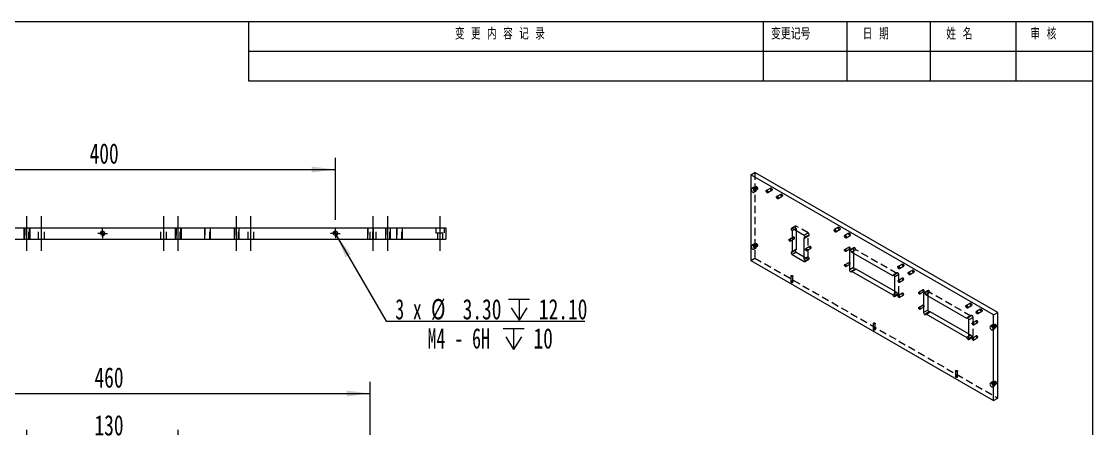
# Model space of a CAD drawing. Extents: x 2 to 292, y 3 to 207.
# Drawn here: x 108.2 to 292.2, y 136.5 to 206.6 of the extents above; entities that cross this region are included whole.
import ezdxf

# ---------------------------------------------------------------- set-up
doc = ezdxf.new("R2010")
doc.units = 0
for name, pattern in [('SLD-中心线', [34.29, 30.48, -1.27, 1.27, -1.27]), ('SLD-实线', [0]), ('SLD-虚线', [1.905, 1.27, -0.635])]:
    doc.linetypes.add(name, pattern=pattern)
doc.layers.get('0').update_dxf_attribs({"linetype": 'CONTINUOUS'})
for name, color, linetype in [('图层7', 7, 'SLD-实线'), ('图框', 7, 'SLD-实线'), ('粗实线', 7, 'SLD-实线')]:
    doc.layers.add(name, color=color, linetype=linetype)
doc.styles.add('SLDTEXTSTYLE1', font='TXT', dxfattribs={"width": 0.736842, "bigfont": 'bigfont'})
doc.styles.add('SLDTEXTSTYLE10', font='TXT', dxfattribs={"width": 0.633333})
doc.styles.add('SLDTEXTSTYLE11', font='TXT', dxfattribs={"width": 0.642857})
doc.styles.add('SLDTEXTSTYLE2', font='TXT', dxfattribs={"width": 0.7})
doc.styles.add('SLDTEXTSTYLE6', font='TXT', dxfattribs={"width": 0.629187, "bigfont": 'bigfont'})
doc.styles.add('SLDTEXTSTYLE7', font='TXT', dxfattribs={"width": 0.657895, "bigfont": 'bigfont'})
doc.dimstyles.new('SLDDIMSTYLE0', dxfattribs={"dimtxt": 3.5, "dimasz": 4.08, "dimexe": 0, "dimexo": 0.0625, "dimgap": 0.875, "dimtad": 2, "dimlfac": 5, "dimrnd": 1e-09, "dimzin": 12, "dimtxsty": 'SLDTEXTSTYLE2', "dimsah": 1, "dimcen": 0.09, "dimazin": 3, "dimtfac": 1, "dimtofl": 0, "dimtmove": 0, "dimatfit": 3, "dimtolj": 1, "dimtzin": 12})
doc.dimstyles.new('SLDDIMSTYLE4', dxfattribs={"dimtxt": 3.5, "dimasz": 4.08, "dimexe": 0, "dimexo": 0.0625, "dimgap": 0.875, "dimtad": 0, "dimtih": 1, "dimtoh": 1, "dimlfac": 5, "dimrnd": 1e-09, "dimzin": 4, "dimtxsty": 'SLDTEXTSTYLE2', "dimblk1": 'NONE', "dimsah": 1, "dimcen": 0, "dimazin": 3, "dimtfac": 1, "dimtmove": 0, "dimatfit": 3, "dimtolj": 1, "dimtzin": 12})

# ---------------------------------------------------------------- blocks, each defined once
blk = doc.blocks.new('_D_16')
at = {"layer": '图框', "color": 5}
for p, q in [((109.12, 122.29), (109.12, 136.34)), ((135.12, 122.29), (135.12, 136.34)), ((109.12, 134.34), (135.12, 134.34))]:
    blk.add_line(p, q, dxfattribs=at)
for points in [[(109.12, 134.34), (113.2, 133.83), (113.2, 134.84)], [(135.12, 134.34), (131.04, 134.84), (131.04, 133.83)]]:
    blk.add_solid(points, dxfattribs=at)
at = {"layer": '图框', "color": 5, "insert": (120.73, 138.85), "char_height": 3.5, "attachment_point": 1, "style": 'SLDTEXTSTYLE2'}
blk.add_mtext('130', dxfattribs=at)
blk = doc.blocks.new('_D_17')
at = {"layer": '图框', "color": 5}
for p, q in [((76.12, 122.29), (76.12, 144.56)), ((168.12, 122.29), (168.12, 144.56)), ((76.12, 142.56), (168.12, 142.56))]:
    blk.add_line(p, q, dxfattribs=at)
for points in [[(76.12, 142.56), (80.2, 142.05), (80.2, 143.06)], [(168.12, 142.56), (164.04, 143.06), (164.04, 142.05)]]:
    blk.add_solid(points, dxfattribs=at)
at = {"layer": '图框', "color": 5, "insert": (120.73, 147.07), "char_height": 3.5, "attachment_point": 1, "style": 'SLDTEXTSTYLE2'}
blk.add_mtext('460', dxfattribs=at)
blk = doc.blocks.new('_D_24')
at = {"layer": '图框', "color": 5}
for p, q in [((82.12, 171.59), (82.12, 183.09)), ((162.12, 172.42), (162.12, 183.09)), ((82.12, 181.09), (162.12, 181.09))]:
    blk.add_line(p, q, dxfattribs=at)
for points in [[(82.12, 181.09), (86.2, 180.58), (86.2, 181.6)], [(162.12, 181.09), (158.04, 181.6), (158.04, 180.58)]]:
    blk.add_solid(points, dxfattribs=at)
at = {"layer": '图框', "color": 5, "insert": (119.89, 185.6), "char_height": 3.5, "attachment_point": 1, "style": 'SLDTEXTSTYLE2'}
blk.add_mtext('400', dxfattribs=at)
blk = doc.blocks.new('SW_SYMBOL_HOLE_DEPTH')
at = {"layer": '图框', "color": 0}
for p, q in [((0, 875), (800, 875)), ((400, 875), (400, 75)), ((100, 555), (400, 75)), ((700, 555), (400, 75))]:
    blk.add_line(p, q, dxfattribs=at)
blk = doc.blocks.new('_D_27')
at = {"layer": '图框', "color": 5}
for p, q in [((161.95, 170.37), (162.28, 169.8)), ((162.28, 169.8), (170.83, 154.99)), ((170.83, 154.99), (204.97, 154.99))]:
    blk.add_line(p, q, dxfattribs=at)
blk.add_solid([(162.28, 169.8), (163.88, 166.01), (164.76, 166.52)], dxfattribs=at)
at = {"layer": '图框', "color": 5, "xscale": 0.004511737089201878, "yscale": 0.004511737089201878, "zscale": 0.004511737089201878}
for p in [(191.86, 154.82), (190.94, 149.8)]:
    blk.add_blockref('SW_SYMBOL_HOLE_DEPTH', p, dxfattribs=at)
at = {"layer": '图框', "color": 5, "char_height": 3.5, "attachment_point": 1}
for s, insert, style in [('3 x', (172.42, 158.81), 'SLDTEXTSTYLE10'), ('%%c', (178.55, 158.82), 'SLDTEXTSTYLE2'), ('3.30', (183.98, 158.81), 'SLDTEXTSTYLE2'), ('12.10', (197.08, 158.81), 'SLDTEXTSTYLE2'), ('M4 - 6H', (177.95, 153.8), 'SLDTEXTSTYLE11'), ('10', (196.15, 153.8), 'SLDTEXTSTYLE2')]:
    blk.add_mtext(s, dxfattribs=dict(at, insert=insert, style=style))
blk = doc.blocks.new('_NONE')
blk = doc.blocks.new('SW_CENTERMARKSYMBOL_18')
at = {"layer": '图框', "color": 0}
for p, q in [((-0.5, 0), (-0.83, 0)), ((0, 0), (-0.5, 0)), ((0, 0.5), (0, 0.83)), ((0, 0), (0, 0.5)), ((0, 0), (0, -0.5)), ((0, 0), (0.5, 0)), ((0.5, 0), (0.83, 0)), ((0, -0.5), (0, -0.83))]:
    blk.add_line(p, q, dxfattribs=at)
blk = doc.blocks.new('SW_CENTERMARKSYMBOL_19')
at = {"layer": '图框', "color": 0}
for p, q in [((-0.5, 0), (-0.83, 0)), ((0, 0), (-0.5, 0)), ((0, 0.5), (0, 0.83)), ((0, 0), (0, 0.5)), ((0, 0), (0, -0.5)), ((0, 0), (0.5, 0)), ((0.5, 0), (0.83, 0)), ((0, -0.5), (0, -0.83))]:
    blk.add_line(p, q, dxfattribs=at)

msp = doc.modelspace()

# ---------------------------------------------------------------- linework, layer by layer
at = {"color": 7, "linetype": 'SLD-实线'}
for p, q in [((233.4778, 180.1556), (234.1849, 180.5638)), ((275.9042, 156.4798), (234.1849, 180.5638)), ((233.4778, 180.1556), (233.4778, 165.4579)), ((275.1971, 156.0716), (233.4778, 180.1556)), ((63.1191, 171.0875), (181.1191, 171.0875)), ((108.6191, 171.0875), (108.6191, 169.0875)), ((108.7191, 171.0875), (108.7191, 169.0875)), ((108.7191, 171.0875), (108.7191, 169.0875)), ((109.5191, 171.0875), (109.5191, 169.0875)), ((109.5191, 171.0875), (109.5191, 169.0875)), ((109.6191, 171.0875), (109.6191, 169.0875)), ((134.6191, 171.0875), (134.6191, 169.0875)), ((134.7191, 171.0875), (134.7191, 169.0875)), ((134.7191, 171.0875), (134.7191, 169.0875)), ((135.5191, 171.0875), (135.5191, 169.0875)), ((135.5191, 171.0875), (135.5191, 169.0875)), ((135.6191, 171.0875), (135.6191, 169.0875)), ((139.6191, 171.0875), (139.6191, 169.0875)), ((140.6191, 171.0875), (140.6191, 169.0875)), ((144.7191, 171.0875), (144.7191, 169.0875)), ((144.7191, 171.0875), (144.7191, 169.0875)), ((145.5191, 171.0875), (145.5191, 169.0875)), ((145.5191, 171.0875), (145.5191, 169.0875)), ((167.6191, 171.0875), (167.6191, 169.0875)), ((168.6191, 171.0875), (168.6191, 169.0875)), ((170.7191, 171.0875), (170.7191, 169.0875)), ((170.7191, 171.0875), (170.7191, 169.0875)), ((171.5191, 171.0875), (171.5191, 169.0875)), ((171.5191, 171.0875), (171.5191, 169.0875)), ((172.6191, 171.0875), (172.6191, 169.0875)), ((173.6191, 171.0875), (173.6191, 169.0875)), ((181.1191, 171.0875), (181.1191, 169.0875)), ((242.6348, 169.766), (240.5842, 170.9498)), ((240.9378, 170.7456), (240.5842, 170.5415)), ((240.5842, 170.5415), (240.5842, 166.8671)), ((241.2913, 170.5416), (241.2913, 167.2753)), ((242.8116, 169.4598), (242.6348, 169.3577)), ((242.6348, 165.6833), (242.6348, 169.3577)), ((63.1191, 169.0875), (181.1191, 169.0875)), ((241.2913, 167.2753), (240.5842, 166.8671)), ((241.2913, 166.867), (240.5842, 166.4588)), ((240.5842, 166.4588), (242.6348, 165.275)), ((241.2913, 166.867), (242.6348, 166.0914)), ((250.4483, 167.0925), (250.4483, 163.8264)), ((257.873, 162.8064), (250.8019, 166.8884)), ((251.1554, 166.6843), (251.1554, 164.2346)), ((233.4778, 165.4579), (275.1971, 141.3738)), ((251.1554, 164.2346), (250.4483, 163.8264)), ((251.509, 164.0305), (250.8019, 163.6223)), ((251.509, 164.0305), (258.2265, 160.1525)), ((250.8019, 163.6223), (257.873, 159.5402)), ((258.0498, 162.9085), (257.873, 162.8064)), ((258.2265, 159.3361), (258.2265, 162.6023)), ((258.2265, 159.7443), (257.873, 159.5402)), ((263.1763, 159.7449), (263.1763, 156.4787)), ((270.6009, 155.4587), (263.5298, 159.5408)), ((263.8834, 159.3367), (263.8834, 156.8869)), ((263.8834, 156.8869), (263.1763, 156.4787)), ((264.2369, 156.6828), (263.5298, 156.2746)), ((264.2369, 156.6828), (270.9544, 152.8049)), ((275.1971, 156.0716), (275.9042, 156.4798)), ((275.9042, 141.782), (275.9042, 156.4798)), ((263.5298, 156.2746), (270.6009, 152.1926)), ((270.7777, 155.5608), (270.6009, 155.4587)), ((270.9544, 151.9885), (270.9544, 155.2546)), ((275.1971, 141.3738), (275.1971, 156.0716)), ((270.9544, 152.3967), (270.6009, 152.1926)), ((275.1971, 141.3738), (275.9042, 141.782))]:
    msp.add_line(p, q, dxfattribs=at)
at = {"color": 7, "linetype": 'SLD-虚线'}
for p, q in [((234.1849, 180.5638), (234.1849, 165.8661)), ((233.962, 178.0103), (233.6438, 177.8267)), ((234.0188, 177.1771), (234.337, 177.3608)), ((234.4259, 178.1049), (234.037, 177.8804)), ((234.262, 177.4907), (234.6509, 177.7152)), ((236.9083, 177.8881), (236.2012, 177.4799)), ((236.4112, 177.1161), (237.1183, 177.5243)), ((238.6761, 176.8675), (237.969, 176.4593)), ((238.179, 176.0956), (238.8861, 176.5038)), ((241.1663, 171.3704), (240.4592, 170.9622)), ((241.2913, 171.358), (240.5842, 170.9498)), ((243.3419, 170.1742), (241.2913, 171.358)), ((248.5756, 171.1527), (247.8685, 170.7445)), ((108.6991, 171.0875), (108.6991, 169.0875)), ((108.7891, 171.0875), (108.7891, 169.0875)), ((109.4491, 169.0875), (109.4491, 171.0875)), ((109.5391, 169.0875), (109.5391, 171.0875)), ((111.1191, 169.0875), (111.1191, 171.0875)), ((112.1191, 169.0875), (112.1191, 171.0875)), ((132.1191, 169.0875), (132.1191, 171.0875)), ((133.1191, 169.0875), (133.1191, 171.0875)), ((134.6991, 171.0875), (134.6991, 169.0875)), ((134.7891, 171.0875), (134.7891, 169.0875)), ((135.4491, 169.0875), (135.4491, 171.0875)), ((135.5391, 169.0875), (135.5391, 171.0875)), ((139.6991, 171.0875), (139.6991, 169.0875)), ((140.5391, 169.0875), (140.5391, 171.0875)), ((144.7891, 171.0875), (144.7891, 169.0875)), ((145.4491, 169.0875), (145.4491, 171.0875)), ((147.1191, 169.0875), (147.1191, 171.0875)), ((148.1191, 169.0875), (148.1191, 171.0875)), ((167.6991, 171.0875), (167.6991, 169.0875)), ((168.1191, 169.0875), (168.1191, 171.0875)), ((168.5391, 169.0875), (168.5391, 171.0875)), ((169.1191, 169.0875), (169.1191, 171.0875)), ((170.7891, 171.0875), (170.7891, 169.0875)), ((171.4491, 169.0875), (171.4491, 171.0875)), ((172.6991, 171.0875), (172.6991, 169.0875)), ((173.5391, 169.0875), (173.5391, 171.0875)), ((179.3691, 171.0875), (179.3691, 170.1875)), ((179.3691, 170.1875), (180.8691, 170.1875)), ((179.6691, 170.1875), (179.6691, 169.0875)), ((180.5691, 169.0875), (180.5691, 170.1875)), ((180.8691, 170.1875), (180.8691, 171.0875)), ((240.8199, 169.4799), (240.1128, 169.0717)), ((241.2913, 170.9497), (240.9378, 170.7456)), ((241.2913, 170.9497), (241.2913, 170.5416)), ((243.3419, 170.1742), (242.6348, 169.766)), ((242.7598, 169.3453), (243.4669, 169.7535)), ((243.3419, 169.7659), (242.8116, 169.4598)), ((243.3419, 166.0915), (243.3419, 169.7659)), ((248.0785, 170.3807), (248.7856, 170.7889)), ((250.3434, 170.1322), (249.6362, 169.724)), ((249.8462, 169.3602), (250.5533, 169.7684)), ((233.962, 168.2119), (233.6438, 168.0282)), ((234.0188, 167.3786), (234.337, 167.5623)), ((234.4259, 168.3065), (234.037, 168.0819)), ((234.262, 167.6922), (234.6509, 167.9167)), ((240.2778, 168.7859), (240.9849, 169.1941)), ((243.6483, 167.8471), (242.9412, 167.4389)), ((243.1062, 167.1531), (243.8133, 167.5613)), ((250.3658, 167.7252), (249.6587, 167.317)), ((251.2072, 167.6152), (250.5001, 167.207)), ((251.1554, 167.5008), (250.6251, 167.1946)), ((251.1554, 167.5008), (251.1554, 166.6843)), ((233.4778, 165.4579), (234.1849, 165.8661)), ((234.1849, 165.8661), (275.9042, 141.782)), ((241.1663, 167.2877), (240.4592, 166.8795)), ((243.3419, 166.0915), (242.6348, 165.6833)), ((242.6348, 166.0914), (243.3419, 165.6832)), ((242.7598, 165.2626), (243.4669, 165.6708)), ((243.3419, 165.6832), (242.8116, 165.3771)), ((249.8237, 167.0312), (250.5308, 167.4394)), ((251.509, 167.2966), (250.8019, 166.8884)), ((258.5801, 163.2146), (251.509, 167.2966)), ((250.3658, 165.1123), (249.6587, 164.7041)), ((249.8237, 164.4183), (250.5308, 164.8265)), ((250.7501, 163.5078), (251.4572, 163.916)), ((259.5357, 164.8255), (258.8286, 164.4173)), ((259.0386, 164.0536), (259.7457, 164.4618)), ((261.3035, 163.805), (260.5964, 163.3968)), ((240.3838, 162.7721), (240.3838, 161.784)), ((240.7138, 161.784), (240.7138, 162.7721)), ((258.6319, 163.3291), (257.9248, 162.9209)), ((258.5801, 163.2146), (258.0498, 162.9085)), ((258.9336, 163.0105), (258.2265, 162.6023)), ((259.5582, 162.4186), (258.8511, 162.0104)), ((258.9336, 159.7443), (258.9336, 163.0105)), ((259.0161, 161.7246), (259.7232, 162.1328)), ((260.8064, 163.0331), (261.5135, 163.4413)), ((258.2265, 160.1525), (258.5801, 159.9484)), ((263.0938, 160.3776), (262.3867, 159.9694)), ((263.9352, 160.2675), (263.2281, 159.8593)), ((263.8834, 160.1531), (263.3531, 159.8469)), ((263.8834, 160.1531), (263.8834, 159.3367)), ((258.1747, 159.2217), (258.8818, 159.6299)), ((258.5801, 159.9484), (258.2265, 159.7443)), ((258.9336, 159.7443), (258.2265, 159.3361)), ((259.5582, 159.8057), (258.8511, 159.3975)), ((259.0161, 159.1117), (259.7232, 159.5199)), ((262.5517, 159.6836), (263.2588, 160.0918)), ((264.2369, 159.949), (263.5298, 159.5408)), ((271.308, 155.8669), (264.2369, 159.949)), ((263.0938, 157.7646), (262.3867, 157.3564)), ((262.5517, 157.0706), (263.2588, 157.4788)), ((263.478, 156.1601), (264.1851, 156.5684)), ((271.203, 158.0902), (270.4959, 157.682)), ((270.7059, 157.3182), (271.413, 157.7264)), ((272.9708, 157.0696), (272.2637, 156.6614)), ((272.4736, 156.2977), (273.1808, 156.7059)), ((254.526, 154.608), (254.526, 153.62)), ((254.856, 153.62), (254.856, 154.608)), ((271.3598, 155.9814), (270.6527, 155.5732)), ((271.308, 155.8669), (270.7777, 155.5608)), ((271.6615, 155.6628), (270.9544, 155.2546)), ((272.2862, 155.0709), (271.5791, 154.6627)), ((271.6615, 152.3967), (271.6615, 155.6628)), ((271.744, 154.3769), (272.4511, 154.7851)), ((270.9544, 152.8049), (271.308, 152.6008)), ((274.9742, 154.3345), (274.656, 154.1508)), ((275.031, 153.5013), (275.3492, 153.685)), ((275.4381, 154.4291), (275.0492, 154.2046)), ((275.2742, 153.8149), (275.6631, 154.0394)), ((270.9027, 151.874), (271.6098, 152.2822)), ((271.308, 152.6008), (270.9544, 152.3967)), ((271.6615, 152.3967), (270.9544, 151.9885)), ((272.2862, 152.458), (271.5791, 152.0498)), ((271.744, 151.764), (272.4511, 152.1722)), ((268.6681, 146.4439), (268.6681, 145.4559)), ((268.9981, 145.4559), (268.9981, 146.4439)), ((274.9742, 144.536), (274.656, 144.3523)), ((275.031, 143.7028), (275.3492, 143.8865)), ((275.4381, 144.6306), (275.0492, 144.4061)), ((275.2742, 144.0164), (275.6631, 144.2409))]:
    msp.add_line(p, q, dxfattribs=at)
at = {"color": 8, "linetype": 'SLD-实线'}
for p, q in [((250.6251, 167.1946), (250.4483, 167.0925)), ((242.8116, 165.3771), (242.6348, 165.275)), ((263.3531, 159.8469), (263.1763, 159.7449))]:
    msp.add_line(p, q, dxfattribs=at)
at = {"color": 7, "linetype": 'SLD-实线', "flags": 128}
for points in [[(234.0965, 177.3488), (234.0835, 177.4509), (234.0459, 177.558), (233.9872, 177.6596), (233.9133, 177.7458), (233.8313, 177.8081), (233.7494, 177.8404), (233.6755, 177.8396), (233.6168, 177.8057), (233.5791, 177.7421), (233.5662, 177.655), (233.5791, 177.5528), (233.6168, 177.4457), (233.6755, 177.3441), (233.7494, 177.258), (233.8313, 177.1957), (233.9133, 177.1634), (233.9872, 177.1642), (234.0459, 177.1981), (234.0835, 177.2617), (234.0965, 177.3488)], [(236.3062, 177.0938), (236.2386, 177.1484), (236.1812, 177.2258), (236.1429, 177.3141), (236.1294, 177.4), (236.1429, 177.4704), (236.1812, 177.5145), (236.2386, 177.5256), (236.3062, 177.5021), (236.3739, 177.4475), (236.4312, 177.3702), (236.4695, 177.2818), (236.483, 177.1959), (236.4695, 177.1256), (236.4312, 177.0815), (236.3739, 177.0703), (236.3062, 177.0938)], [(236.4547, 177.2123), (236.4434, 177.2844), (236.4112, 177.3586), (236.363, 177.4236), (236.3062, 177.4695), (236.2494, 177.4892), (236.2012, 177.4798), (236.169, 177.4428), (236.1577, 177.3837), (236.169, 177.3116), (236.2012, 177.2373), (236.2494, 177.1724), (236.3062, 177.1265), (236.363, 177.1068), (236.4112, 177.1161), (236.4434, 177.1532), (236.4547, 177.2123)], [(238.074, 176.0733), (238.0063, 176.1279), (237.949, 176.2053), (237.9107, 176.2936), (237.8972, 176.3795), (237.9107, 176.4499), (237.949, 176.494), (238.0063, 176.5051), (238.074, 176.4816), (238.1416, 176.427), (238.199, 176.3497), (238.2373, 176.2613), (238.2508, 176.1754), (238.2373, 176.1051), (238.199, 176.061), (238.1416, 176.0498), (238.074, 176.0733)], [(238.2225, 176.1917), (238.2112, 176.2639), (238.179, 176.3381), (238.1308, 176.4031), (238.074, 176.4489), (238.0171, 176.4687), (237.969, 176.4593), (237.9368, 176.4223), (237.9255, 176.3632), (237.9368, 176.291), (237.969, 176.2168), (238.0171, 176.1519), (238.074, 176.106), (238.1308, 176.0862), (238.179, 176.0956), (238.2112, 176.1327), (238.2225, 176.1917)], [(240.5842, 170.9498), (240.5166, 170.9733), (240.4592, 170.9621), (240.4209, 170.918), (240.4074, 170.8477), (240.4209, 170.7618), (240.4592, 170.6735), (240.5166, 170.5961), (240.5842, 170.5415)], [(242.6348, 169.3577), (242.7025, 169.3342), (242.7598, 169.3453), (242.7981, 169.3894), (242.8116, 169.4598), (242.7981, 169.5457), (242.7598, 169.634), (242.7025, 169.7114), (242.6348, 169.766)], [(247.9735, 170.3585), (247.9058, 170.4131), (247.8485, 170.4904), (247.8101, 170.5788), (247.7967, 170.6647), (247.8101, 170.735), (247.8485, 170.7791), (247.9058, 170.7903), (247.9735, 170.7667), (248.0411, 170.7122), (248.0985, 170.6348), (248.1368, 170.5465), (248.1502, 170.4606), (248.1368, 170.3902), (248.0985, 170.3461), (248.0411, 170.335), (247.9735, 170.3585)], [(248.122, 170.4769), (248.1107, 170.549), (248.0785, 170.6232), (248.0303, 170.6882), (247.9735, 170.7341), (247.9166, 170.7538), (247.8685, 170.7445), (247.8363, 170.7074), (247.825, 170.6483), (247.8363, 170.5762), (247.8685, 170.502), (247.9166, 170.437), (247.9735, 170.3911), (248.0303, 170.3714), (248.0785, 170.3807), (248.1107, 170.4178), (248.122, 170.4769)], [(249.7412, 169.338), (249.6736, 169.3926), (249.6162, 169.4699), (249.5779, 169.5583), (249.5645, 169.6442), (249.5779, 169.7145), (249.6162, 169.7586), (249.6736, 169.7698), (249.7412, 169.7462), (249.8089, 169.6916), (249.8662, 169.6143), (249.9046, 169.5259), (249.918, 169.4401), (249.9046, 169.3697), (249.8662, 169.3256), (249.8089, 169.3145), (249.7412, 169.338)], [(249.8897, 169.4564), (249.8784, 169.5285), (249.8462, 169.6027), (249.7981, 169.6677), (249.7412, 169.7136), (249.6844, 169.7333), (249.6362, 169.724), (249.604, 169.6869), (249.5927, 169.6278), (249.604, 169.5557), (249.6362, 169.4815), (249.6844, 169.4165), (249.7412, 169.3706), (249.7981, 169.3509), (249.8462, 169.3602), (249.8784, 169.3973), (249.8897, 169.4564)], [(234.0965, 167.5503), (234.0835, 167.6524), (234.0459, 167.7595), (233.9872, 167.8611), (233.9133, 167.9473), (233.8313, 168.0096), (233.7494, 168.0419), (233.6755, 168.0411), (233.6168, 168.0072), (233.5791, 167.9436), (233.5662, 167.8565), (233.5791, 167.7544), (233.6168, 167.6473), (233.6755, 167.5456), (233.7494, 167.4595), (233.8313, 167.3972), (233.9133, 167.3649), (233.9872, 167.3657), (234.0459, 167.3996), (234.0835, 167.4632), (234.0965, 167.5503)], [(240.1953, 168.7655), (240.1412, 168.8092), (240.0953, 168.8711), (240.0646, 168.9417), (240.0539, 169.0104), (240.0646, 169.0667), (240.0953, 169.102), (240.1412, 169.1109), (240.1953, 169.0921), (240.2494, 169.0484), (240.2953, 168.9866), (240.326, 168.9159), (240.3367, 168.8472), (240.326, 168.7909), (240.2953, 168.7556), (240.2494, 168.7467), (240.1953, 168.7655)], [(240.312, 168.8614), (240.3031, 168.9181), (240.2778, 168.9764), (240.2399, 169.0275), (240.1953, 169.0635), (240.1506, 169.0791), (240.1128, 169.0717), (240.0875, 169.0426), (240.0786, 168.9962), (240.0875, 168.9395), (240.1128, 168.8812), (240.1506, 168.8301), (240.1953, 168.7941), (240.2399, 168.7786), (240.2778, 168.7859), (240.3031, 168.815), (240.312, 168.8614)], [(243.0237, 167.1327), (242.9696, 167.1764), (242.9237, 167.2382), (242.8931, 167.3089), (242.8823, 167.3776), (242.8931, 167.4339), (242.9237, 167.4692), (242.9696, 167.4781), (243.0237, 167.4593), (243.0778, 167.4156), (243.1237, 167.3537), (243.1544, 167.2831), (243.1651, 167.2143), (243.1544, 167.1581), (243.1237, 167.1228), (243.0778, 167.1139), (243.0237, 167.1327)], [(240.5842, 166.8671), (240.5166, 166.8906), (240.4592, 166.8794), (240.4209, 166.8353), (240.4074, 166.765), (240.4209, 166.6791), (240.4592, 166.5908), (240.5166, 166.5134), (240.5842, 166.4588)], [(242.6348, 165.275), (242.7025, 165.2515), (242.7598, 165.2626), (242.7981, 165.3067), (242.8116, 165.3771), (242.7981, 165.463), (242.7598, 165.5513), (242.7025, 165.6287), (242.6348, 165.6833)], [(243.1404, 167.2286), (243.1315, 167.2853), (243.1062, 167.3436), (243.0684, 167.3947), (243.0237, 167.4307), (242.9791, 167.4462), (242.9412, 167.4389), (242.9159, 167.4098), (242.907, 167.3633), (242.9159, 167.3067), (242.9412, 167.2483), (242.9791, 167.1973), (243.0237, 167.1613), (243.0684, 167.1457), (243.1062, 167.1531), (243.1315, 167.1822), (243.1404, 167.2286)], [(249.7412, 167.0108), (249.6871, 167.0545), (249.6412, 167.1164), (249.6106, 167.1871), (249.5998, 167.2558), (249.6106, 167.3121), (249.6412, 167.3473), (249.6871, 167.3563), (249.7412, 167.3374), (249.7954, 167.2938), (249.8412, 167.2319), (249.8719, 167.1612), (249.8827, 167.0925), (249.8719, 167.0362), (249.8412, 167.0009), (249.7954, 166.992), (249.7412, 167.0108)], [(249.8579, 167.1068), (249.849, 167.1635), (249.8237, 167.2218), (249.7859, 167.2728), (249.7412, 167.3089), (249.6966, 167.3244), (249.6587, 167.317), (249.6334, 167.2879), (249.6246, 167.2415), (249.6334, 167.1848), (249.6587, 167.1265), (249.6966, 167.0754), (249.7412, 167.0394), (249.7859, 167.0239), (249.8237, 167.0312), (249.849, 167.0604), (249.8579, 167.1068)], [(250.8019, 166.8884), (250.7884, 166.9743), (250.7501, 167.0627), (250.6928, 167.14), (250.6251, 167.1946), (250.5575, 167.2181), (250.5001, 167.207), (250.4618, 167.1629), (250.4483, 167.0925)], [(249.7412, 164.3979), (249.6871, 164.4416), (249.6412, 164.5035), (249.6106, 164.5741), (249.5998, 164.6428), (249.6106, 164.6991), (249.6412, 164.7344), (249.6871, 164.7433), (249.7412, 164.7245), (249.7954, 164.6808), (249.8412, 164.619), (249.8719, 164.5483), (249.8827, 164.4796), (249.8719, 164.4233), (249.8412, 164.388), (249.7954, 164.3791), (249.7412, 164.3979)], [(249.8579, 164.4939), (249.849, 164.5505), (249.8237, 164.6088), (249.7859, 164.6599), (249.7412, 164.6959), (249.6966, 164.7115), (249.6587, 164.7041), (249.6334, 164.675), (249.6246, 164.6286), (249.6334, 164.5719), (249.6587, 164.5136), (249.6966, 164.4625), (249.7412, 164.4265), (249.7859, 164.411), (249.8237, 164.4183), (249.849, 164.4474), (249.8579, 164.4939)], [(250.4483, 163.8264), (250.4618, 163.7405), (250.5001, 163.6521), (250.5575, 163.5748), (250.6251, 163.5202), (250.6928, 163.4967), (250.7501, 163.5078), (250.7884, 163.5519), (250.8019, 163.6223)], [(258.9336, 164.0313), (258.866, 164.0859), (258.8086, 164.1633), (258.7703, 164.2516), (258.7568, 164.3375), (258.7703, 164.4079), (258.8086, 164.452), (258.866, 164.4631), (258.9336, 164.4396), (259.0013, 164.385), (259.0586, 164.3076), (259.0969, 164.2193), (259.1104, 164.1334), (259.0969, 164.063), (259.0586, 164.0189), (259.0013, 164.0078), (258.9336, 164.0313)], [(259.0821, 164.1497), (259.0708, 164.2219), (259.0386, 164.2961), (258.9904, 164.3611), (258.9336, 164.4069), (258.8768, 164.4267), (258.8286, 164.4173), (258.7964, 164.3803), (258.7851, 164.3212), (258.7964, 164.249), (258.8286, 164.1748), (258.8768, 164.1098), (258.9336, 164.064), (258.9904, 164.0442), (259.0386, 164.0536), (259.0708, 164.0906), (259.0821, 164.1497)], [(258.2265, 162.6023), (258.2131, 162.6882), (258.1747, 162.7765), (258.1174, 162.8539), (258.0497, 162.9085), (257.9821, 162.932), (257.9247, 162.9209), (257.8864, 162.8768), (257.873, 162.8064)], [(258.9336, 161.7042), (258.8795, 161.7478), (258.8336, 161.8097), (258.803, 161.8804), (258.7922, 161.9491), (258.803, 162.0054), (258.8336, 162.0407), (258.8795, 162.0496), (258.9336, 162.0308), (258.9877, 161.9871), (259.0336, 161.9252), (259.0643, 161.8546), (259.075, 161.7858), (259.0643, 161.7296), (259.0336, 161.6943), (258.9877, 161.6854), (258.9336, 161.7042)], [(259.0503, 161.8001), (259.0414, 161.8568), (259.0161, 161.9151), (258.9783, 161.9662), (258.9336, 162.0022), (258.889, 162.0177), (258.8511, 162.0104), (258.8258, 161.9813), (258.817, 161.9348), (258.8258, 161.8782), (258.8511, 161.8198), (258.889, 161.7688), (258.9336, 161.7328), (258.9783, 161.7172), (259.0161, 161.7246), (259.0414, 161.7537), (259.0503, 161.8001)], [(260.7014, 163.0108), (260.6337, 163.0654), (260.5764, 163.1428), (260.5381, 163.2311), (260.5246, 163.317), (260.5381, 163.3873), (260.5764, 163.4314), (260.6337, 163.4426), (260.7014, 163.4191), (260.769, 163.3645), (260.8264, 163.2871), (260.8647, 163.1988), (260.8782, 163.1129), (260.8647, 163.0425), (260.8264, 162.9984), (260.769, 162.9873), (260.7014, 163.0108)], [(260.8499, 163.1292), (260.8386, 163.2014), (260.8064, 163.2756), (260.7582, 163.3406), (260.7014, 163.3864), (260.6446, 163.4062), (260.5964, 163.3968), (260.5642, 163.3598), (260.5529, 163.3007), (260.5642, 163.2285), (260.5964, 163.1543), (260.6446, 163.0893), (260.7014, 163.0435), (260.7582, 163.0237), (260.8064, 163.0331), (260.8386, 163.0701), (260.8499, 163.1292)], [(240.6903, 161.8657), (240.6254, 161.8907), (240.5488, 161.8995), (240.4723, 161.8907), (240.4074, 161.8657), (240.3641, 161.8282), (240.3488, 161.784), (240.3641, 161.7399), (240.4074, 161.7024), (240.4723, 161.6774), (240.5488, 161.6686), (240.6254, 161.6774), (240.6903, 161.7024), (240.7336, 161.7399), (240.7488, 161.784), (240.7336, 161.8282), (240.6903, 161.8657)], [(257.873, 159.5402), (257.8864, 159.4544), (257.9247, 159.366), (257.9821, 159.2886), (258.0497, 159.2341), (258.1174, 159.2105), (258.1747, 159.2217), (258.2131, 159.2658), (258.2265, 159.3361)], [(258.9336, 159.0912), (258.8795, 159.1349), (258.8336, 159.1968), (258.803, 159.2675), (258.7922, 159.3362), (258.803, 159.3925), (258.8336, 159.4278), (258.8795, 159.4367), (258.9336, 159.4179), (258.9877, 159.3742), (259.0336, 159.3123), (259.0643, 159.2416), (259.075, 159.1729), (259.0643, 159.1166), (259.0336, 159.0813), (258.9877, 159.0724), (258.9336, 159.0912)], [(259.0503, 159.1872), (259.0414, 159.2439), (259.0161, 159.3022), (258.9783, 159.3533), (258.9336, 159.3893), (258.889, 159.4048), (258.8511, 159.3974), (258.8258, 159.3683), (258.817, 159.3219), (258.8258, 159.2652), (258.8511, 159.2069), (258.889, 159.1559), (258.9336, 159.1198), (258.9783, 159.1043), (259.0161, 159.1117), (259.0414, 159.1408), (259.0503, 159.1872)], [(262.4692, 159.6632), (262.415, 159.7068), (262.3692, 159.7687), (262.3385, 159.8394), (262.3277, 159.9081), (262.3385, 159.9644), (262.3692, 159.9997), (262.415, 160.0086), (262.4692, 159.9898), (262.5233, 159.9461), (262.5692, 159.8842), (262.5998, 159.8135), (262.6106, 159.7448), (262.5998, 159.6885), (262.5692, 159.6533), (262.5233, 159.6443), (262.4692, 159.6632)], [(262.5858, 159.7591), (262.5769, 159.8158), (262.5517, 159.8741), (262.5138, 159.9252), (262.4692, 159.9612), (262.4245, 159.9767), (262.3867, 159.9694), (262.3614, 159.9402), (262.3525, 159.8938), (262.3614, 159.8371), (262.3867, 159.7788), (262.4245, 159.7278), (262.4692, 159.6917), (262.5138, 159.6762), (262.5517, 159.6836), (262.5769, 159.7127), (262.5858, 159.7591)], [(263.5298, 159.5408), (263.5164, 159.6267), (263.478, 159.715), (263.4207, 159.7924), (263.353, 159.847), (263.2854, 159.8705), (263.228, 159.8593), (263.1897, 159.8152), (263.1763, 159.7449)], [(262.4692, 157.0502), (262.415, 157.0939), (262.3692, 157.1558), (262.3385, 157.2265), (262.3277, 157.2952), (262.3385, 157.3515), (262.3692, 157.3867), (262.415, 157.3957), (262.4692, 157.3768), (262.5233, 157.3332), (262.5692, 157.2713), (262.5998, 157.2006), (262.6106, 157.1319), (262.5998, 157.0756), (262.5692, 157.0403), (262.5233, 157.0314), (262.4692, 157.0502)], [(262.5858, 157.1462), (262.5769, 157.2029), (262.5517, 157.2612), (262.5138, 157.3122), (262.4692, 157.3483), (262.4245, 157.3638), (262.3867, 157.3564), (262.3614, 157.3273), (262.3525, 157.2809), (262.3614, 157.2242), (262.3867, 157.1659), (262.4245, 157.1148), (262.4692, 157.0788), (262.5138, 157.0633), (262.5517, 157.0706), (262.5769, 157.0997), (262.5858, 157.1462)], [(263.1763, 156.4787), (263.1897, 156.3928), (263.228, 156.3045), (263.2854, 156.2271), (263.353, 156.1725), (263.4207, 156.149), (263.478, 156.1602), (263.5164, 156.2043), (263.5298, 156.2746)], [(270.6009, 157.2959), (270.5332, 157.3505), (270.4759, 157.4279), (270.4376, 157.5162), (270.4241, 157.6021), (270.4376, 157.6725), (270.4759, 157.7166), (270.5332, 157.7277), (270.6009, 157.7042), (270.6685, 157.6496), (270.7259, 157.5723), (270.7642, 157.4839), (270.7777, 157.398), (270.7642, 157.3277), (270.7259, 157.2836), (270.6685, 157.2724), (270.6009, 157.2959)], [(270.7494, 157.4144), (270.7381, 157.4865), (270.7059, 157.5607), (270.6577, 157.6257), (270.6009, 157.6716), (270.5441, 157.6913), (270.4959, 157.6819), (270.4637, 157.6449), (270.4524, 157.5858), (270.4637, 157.5137), (270.4959, 157.4394), (270.5441, 157.3745), (270.6009, 157.3286), (270.6577, 157.3089), (270.7059, 157.3182), (270.7381, 157.3553), (270.7494, 157.4144)], [(272.3687, 156.2754), (272.301, 156.33), (272.2437, 156.4074), (272.2053, 156.4957), (272.1919, 156.5816), (272.2053, 156.652), (272.2437, 156.6961), (272.301, 156.7072), (272.3687, 156.6837), (272.4363, 156.6291), (272.4937, 156.5518), (272.532, 156.4634), (272.5454, 156.3775), (272.532, 156.3072), (272.4937, 156.2631), (272.4363, 156.2519), (272.3687, 156.2754)], [(272.5171, 156.3939), (272.5058, 156.466), (272.4737, 156.5402), (272.4255, 156.6052), (272.3687, 156.651), (272.3118, 156.6708), (272.2637, 156.6614), (272.2315, 156.6244), (272.2202, 156.5653), (272.2315, 156.4932), (272.2637, 156.4189), (272.3118, 156.354), (272.3687, 156.3081), (272.4255, 156.2883), (272.4737, 156.2977), (272.5058, 156.3348), (272.5171, 156.3939)], [(270.9544, 155.2546), (270.941, 155.3405), (270.9027, 155.4289), (270.8453, 155.5062), (270.7777, 155.5608), (270.71, 155.5843), (270.6527, 155.5732), (270.6143, 155.5291), (270.6009, 155.4587)], [(271.6615, 154.3565), (271.6074, 154.4002), (271.5615, 154.4621), (271.5309, 154.5327), (271.5201, 154.6015), (271.5309, 154.6577), (271.5615, 154.693), (271.6074, 154.7019), (271.6615, 154.6831), (271.7157, 154.6394), (271.7615, 154.5776), (271.7922, 154.5069), (271.803, 154.4382), (271.7922, 154.3819), (271.7615, 154.3466), (271.7157, 154.3377), (271.6615, 154.3565)], [(271.7782, 154.4525), (271.7693, 154.5091), (271.744, 154.5675), (271.7062, 154.6185), (271.6615, 154.6545), (271.6169, 154.6701), (271.579, 154.6627), (271.5538, 154.6336), (271.5449, 154.5872), (271.5538, 154.5305), (271.579, 154.4722), (271.6169, 154.4211), (271.6615, 154.3851), (271.7062, 154.3696), (271.744, 154.3769), (271.7693, 154.406), (271.7782, 154.4525)], [(254.8324, 153.7016), (254.7675, 153.7266), (254.691, 153.7354), (254.6144, 153.7266), (254.5496, 153.7016), (254.5062, 153.6641), (254.491, 153.62), (254.5062, 153.5758), (254.5496, 153.5383), (254.6144, 153.5133), (254.691, 153.5045), (254.7675, 153.5133), (254.8324, 153.5383), (254.8758, 153.5758), (254.891, 153.62), (254.8758, 153.6641), (254.8324, 153.7016)], [(275.1087, 153.673), (275.0957, 153.7751), (275.058, 153.8822), (274.9994, 153.9838), (274.9255, 154.07), (274.8435, 154.1323), (274.7616, 154.1646), (274.6877, 154.1637), (274.629, 154.1299), (274.5913, 154.0663), (274.5784, 153.9791), (274.5913, 153.877), (274.629, 153.7699), (274.6877, 153.6683), (274.7616, 153.5821), (274.8435, 153.5198), (274.9255, 153.4875), (274.9994, 153.4883), (275.058, 153.5222), (275.0957, 153.5858), (275.1087, 153.673)], [(270.6009, 152.1926), (270.6143, 152.1067), (270.6527, 152.0183), (270.71, 151.941), (270.7777, 151.8864), (270.8453, 151.8629), (270.9027, 151.874), (270.941, 151.9181), (270.9544, 151.9885)], [(271.6615, 151.7436), (271.6074, 151.7872), (271.5615, 151.8491), (271.5309, 151.9198), (271.5201, 151.9885), (271.5309, 152.0448), (271.5615, 152.0801), (271.6074, 152.089), (271.6615, 152.0702), (271.7157, 152.0265), (271.7615, 151.9646), (271.7922, 151.8939), (271.803, 151.8252), (271.7922, 151.769), (271.7615, 151.7337), (271.7157, 151.7248), (271.6615, 151.7436)], [(271.7782, 151.8395), (271.7693, 151.8962), (271.744, 151.9545), (271.7062, 152.0056), (271.6615, 152.0416), (271.6169, 152.0571), (271.579, 152.0498), (271.5538, 152.0207), (271.5449, 151.9742), (271.5538, 151.9175), (271.579, 151.8592), (271.6169, 151.8082), (271.6615, 151.7721), (271.7062, 151.7566), (271.744, 151.764), (271.7693, 151.7931), (271.7782, 151.8395)], [(268.9745, 145.5375), (268.9097, 145.5625), (268.8331, 145.5713), (268.7566, 145.5625), (268.6917, 145.5375), (268.6483, 145.5001), (268.6331, 145.4559), (268.6483, 145.4117), (268.6917, 145.3742), (268.7566, 145.3492), (268.8331, 145.3404), (268.9097, 145.3492), (268.9745, 145.3742), (269.0179, 145.4117), (269.0331, 145.4559), (269.0179, 145.5001), (268.9745, 145.5375)], [(275.1087, 143.8745), (275.0957, 143.9766), (275.058, 144.0837), (274.9994, 144.1853), (274.9255, 144.2715), (274.8435, 144.3338), (274.7616, 144.3661), (274.6877, 144.3653), (274.629, 144.3314), (274.5913, 144.2678), (274.5784, 144.1806), (274.5913, 144.0785), (274.629, 143.9714), (274.6877, 143.8698), (274.7616, 143.7836), (274.8435, 143.7214), (274.9255, 143.689), (274.9994, 143.6899), (275.058, 143.7237), (275.0957, 143.7874), (275.1087, 143.8745)]]:
    msp.add_lwpolyline(points, dxfattribs=at)
at = {"color": 7, "linetype": 'SLD-虚线', "flags": 128}
for points in [[(234.4147, 177.5325), (234.4017, 177.6346), (234.3641, 177.7417), (234.3054, 177.8433), (234.2315, 177.9295), (234.1495, 177.9918), (234.0676, 178.0241), (233.9937, 178.0233), (233.935, 177.9894), (233.8973, 177.9258), (233.8844, 177.8387), (233.8912, 177.7656)], [(234.3086, 177.5937), (234.2965, 177.671), (234.262, 177.7505), (234.2104, 177.8202), (234.1495, 177.8693), (234.0886, 177.8905), (234.037, 177.8804), (234.0025, 177.8407), (233.9904, 177.7774), (234.0025, 177.7001), (234.037, 177.6206), (234.0886, 177.551), (234.1495, 177.5019), (234.2104, 177.4807), (234.262, 177.4907), (234.2965, 177.5304), (234.3086, 177.5937)], [(234.0897, 177.4218), (234.1495, 177.3794), (234.2315, 177.3471), (234.3054, 177.3479), (234.3641, 177.3818), (234.4017, 177.4454), (234.4147, 177.5325)], [(234.6975, 177.8182), (234.6854, 177.8955), (234.6509, 177.9751), (234.5993, 178.0447), (234.5384, 178.0938), (234.4776, 178.115), (234.4259, 178.1049), (234.3915, 178.0652), (234.3793, 178.0019), (234.3915, 177.9246), (234.4259, 177.8451), (234.4776, 177.7755), (234.5384, 177.7264), (234.5993, 177.7052), (234.6509, 177.7152), (234.6854, 177.7549), (234.6975, 177.8182)], [(236.8648, 177.7919), (236.8761, 177.851), (236.9083, 177.8881), (236.9565, 177.8974), (237.0133, 177.8777), (237.0701, 177.8318), (237.1183, 177.7668), (237.1505, 177.6926), (237.1618, 177.6205), (237.1505, 177.5614), (237.1183, 177.5243), (237.0701, 177.515), (237.0133, 177.5347), (236.9565, 177.5806), (236.9083, 177.6455), (236.8761, 177.7198), (236.8648, 177.7919)], [(238.6326, 176.7714), (238.6439, 176.8305), (238.6761, 176.8675), (238.7243, 176.8769), (238.7811, 176.8571), (238.8379, 176.8113), (238.8861, 176.7463), (238.9183, 176.6721), (238.9296, 176.6), (238.9183, 176.5409), (238.8861, 176.5038), (238.8379, 176.4944), (238.7811, 176.5142), (238.7243, 176.5601), (238.6761, 176.625), (238.6439, 176.6993), (238.6326, 176.7714)], [(241.2913, 171.358), (241.2237, 171.3815), (241.1663, 171.3704), (241.128, 171.3262), (241.1145, 171.2559), (241.128, 171.17), (241.1663, 171.0817), (241.2237, 171.0043), (241.2913, 170.9497)], [(248.5321, 171.0565), (248.5434, 171.1156), (248.5756, 171.1527), (248.6237, 171.162), (248.6806, 171.1423), (248.7374, 171.0964), (248.7856, 171.0315), (248.8178, 170.9572), (248.8291, 170.8851), (248.8178, 170.826), (248.7856, 170.789), (248.7374, 170.7796), (248.6806, 170.7993), (248.6237, 170.8452), (248.5756, 170.9102), (248.5434, 170.9844), (248.5321, 171.0565)], [(241.0191, 169.2697), (241.0102, 169.3263), (240.9849, 169.3846), (240.947, 169.4357), (240.9024, 169.4717), (240.8578, 169.4873), (240.8199, 169.4799), (240.7946, 169.4508), (240.7857, 169.4044), (240.7946, 169.3477), (240.8199, 169.2894), (240.8578, 169.2383), (240.9024, 169.2023), (240.947, 169.1868), (240.9849, 169.1941), (241.0102, 169.2232), (241.0191, 169.2697)], [(243.3419, 169.7659), (243.4096, 169.7424), (243.4669, 169.7535), (243.5052, 169.7977), (243.5187, 169.868), (243.5052, 169.9539), (243.4669, 170.0422), (243.4096, 170.1196), (243.3419, 170.1742)], [(250.2998, 170.036), (250.3112, 170.0951), (250.3433, 170.1322), (250.3915, 170.1415), (250.4483, 170.1218), (250.5052, 170.0759), (250.5533, 170.0109), (250.5855, 169.9367), (250.5968, 169.8646), (250.5855, 169.8055), (250.5533, 169.7684), (250.5052, 169.7591), (250.4483, 169.7788), (250.3915, 169.8247), (250.3433, 169.8897), (250.3112, 169.9639), (250.2998, 170.036)], [(234.4147, 167.734), (234.4017, 167.8361), (234.3641, 167.9432), (234.3054, 168.0448), (234.2315, 168.131), (234.1495, 168.1933), (234.0676, 168.2256), (233.9937, 168.2248), (233.935, 168.1909), (233.8973, 168.1273), (233.8844, 168.0402), (233.8912, 167.9671)], [(234.3086, 167.7952), (234.2965, 167.8725), (234.262, 167.9521), (234.2104, 168.0217), (234.1495, 168.0708), (234.0886, 168.092), (234.037, 168.0819), (234.0025, 168.0422), (233.9904, 167.9789), (234.0025, 167.9016), (234.037, 167.8221), (234.0886, 167.7525), (234.1495, 167.7034), (234.2104, 167.6822), (234.262, 167.6922), (234.2965, 167.7319), (234.3086, 167.7952)], [(234.0897, 167.6234), (234.1495, 167.5809), (234.2315, 167.5486), (234.3054, 167.5494), (234.3641, 167.5833), (234.4017, 167.6469), (234.4147, 167.734)], [(234.6975, 168.0198), (234.6854, 168.0971), (234.6509, 168.1766), (234.5993, 168.2462), (234.5384, 168.2953), (234.4776, 168.3165), (234.4259, 168.3065), (234.3915, 168.2668), (234.3793, 168.2034), (234.3915, 168.1261), (234.4259, 168.0466), (234.4776, 167.977), (234.5384, 167.9279), (234.5993, 167.9067), (234.6509, 167.9167), (234.6854, 167.9564), (234.6975, 168.0198)], [(243.8475, 167.6368), (243.8386, 167.6935), (243.8133, 167.7518), (243.7755, 167.8029), (243.7308, 167.8389), (243.6862, 167.8544), (243.6483, 167.8471), (243.623, 167.818), (243.6142, 167.7715), (243.623, 167.7149), (243.6483, 167.6565), (243.6862, 167.6055), (243.7308, 167.5695), (243.7755, 167.5539), (243.8133, 167.5613), (243.8386, 167.5904), (243.8475, 167.6368)], [(250.565, 167.515), (250.5561, 167.5717), (250.5308, 167.63), (250.493, 167.681), (250.4483, 167.7171), (250.4037, 167.7326), (250.3658, 167.7252), (250.3406, 167.6961), (250.3317, 167.6497), (250.3406, 167.593), (250.3658, 167.5347), (250.4037, 167.4836), (250.4483, 167.4476), (250.493, 167.4321), (250.5308, 167.4394), (250.5561, 167.4686), (250.565, 167.515)], [(251.509, 167.2966), (251.4955, 167.3825), (251.4572, 167.4709), (251.3999, 167.5482), (251.3322, 167.6028), (251.2646, 167.6264), (251.2072, 167.6152), (251.1689, 167.5711), (251.1554, 167.5008)], [(241.2913, 167.2753), (241.2237, 167.2988), (241.1663, 167.2876), (241.128, 167.2435), (241.1145, 167.1732)], [(243.3419, 165.6832), (243.4096, 165.6597), (243.4669, 165.6708), (243.5052, 165.7149), (243.5187, 165.7853), (243.5052, 165.8712), (243.4669, 165.9595), (243.4096, 166.0369), (243.3419, 166.0915)], [(250.565, 164.9021), (250.5561, 164.9587), (250.5308, 165.0171), (250.493, 165.0681), (250.4483, 165.1041), (250.4037, 165.1197), (250.3658, 165.1123), (250.3406, 165.0832), (250.3317, 165.0368), (250.3406, 164.9801), (250.3658, 164.9218), (250.4037, 164.8707), (250.4483, 164.8347), (250.493, 164.8192), (250.5308, 164.8265), (250.5561, 164.8556), (250.565, 164.9021)], [(251.3322, 163.9284), (251.3322, 163.9284), (251.3999, 163.9049), (251.4572, 163.916), (251.4955, 163.9601), (251.509, 164.0305)], [(259.4922, 164.7294), (259.5035, 164.7885), (259.5357, 164.8255), (259.5839, 164.8349), (259.6407, 164.8151), (259.6976, 164.7693), (259.7457, 164.7043), (259.7779, 164.6301), (259.7892, 164.5579), (259.7779, 164.4988), (259.7457, 164.4618), (259.6976, 164.4524), (259.6407, 164.4722), (259.5839, 164.518), (259.5357, 164.583), (259.5035, 164.6572), (259.4922, 164.7294)], [(261.26, 163.7089), (261.2713, 163.768), (261.3035, 163.805), (261.3517, 163.8144), (261.4085, 163.7946), (261.4653, 163.7488), (261.5135, 163.6838), (261.5457, 163.6096), (261.557, 163.5374), (261.5457, 163.4783), (261.5135, 163.4413), (261.4653, 163.4319), (261.4085, 163.4517), (261.3517, 163.4975), (261.3035, 163.5625), (261.2713, 163.6367), (261.26, 163.7089)], [(240.6655, 162.8394), (240.7013, 162.8085), (240.7138, 162.7721), (240.7013, 162.7356), (240.6655, 162.7047), (240.612, 162.684), (240.5488, 162.6768), (240.4857, 162.684), (240.4322, 162.7047), (240.3964, 162.7356), (240.3838, 162.7721), (240.3964, 162.8085), (240.4322, 162.8394), (240.4857, 162.8601), (240.5488, 162.8673), (240.612, 162.8601), (240.6655, 162.8394)], [(258.9336, 163.0105), (258.9202, 163.0964), (258.8818, 163.1847), (258.8245, 163.2621), (258.7568, 163.3167), (258.6892, 163.3402), (258.6318, 163.3291), (258.5935, 163.285), (258.5801, 163.2146)], [(259.7574, 162.2083), (259.7485, 162.265), (259.7232, 162.3233), (259.6854, 162.3744), (259.6407, 162.4104), (259.5961, 162.4259), (259.5582, 162.4186), (259.5329, 162.3895), (259.5241, 162.343), (259.5329, 162.2864), (259.5582, 162.228), (259.5961, 162.177), (259.6407, 162.141), (259.6854, 162.1254), (259.7232, 162.1328), (259.7485, 162.1619), (259.7574, 162.2083)], [(240.6655, 161.8514), (240.7013, 161.8205), (240.7138, 161.784), (240.7013, 161.7476), (240.6655, 161.7167), (240.612, 161.696), (240.5488, 161.6888), (240.4857, 161.696), (240.4322, 161.7167), (240.3964, 161.7476), (240.3838, 161.784), (240.3964, 161.8205), (240.4322, 161.8514), (240.4857, 161.872), (240.5488, 161.8793), (240.612, 161.872), (240.6655, 161.8514)], [(263.2929, 160.1673), (263.2841, 160.224), (263.2588, 160.2823), (263.2209, 160.3334), (263.1763, 160.3694), (263.1316, 160.3849), (263.0938, 160.3776), (263.0685, 160.3485), (263.0596, 160.302), (263.0685, 160.2453), (263.0938, 160.187), (263.1316, 160.136), (263.1763, 160.0999), (263.2209, 160.0844), (263.2588, 160.0918), (263.2841, 160.1209), (263.2929, 160.1673)], [(264.2369, 159.949), (264.2235, 160.0349), (264.1851, 160.1232), (264.1278, 160.2006), (264.0601, 160.2552), (263.9925, 160.2787), (263.9351, 160.2675), (263.8968, 160.2234), (263.8834, 160.1531)], [(258.5801, 159.9484), (258.5935, 159.8626), (258.6318, 159.7742), (258.6892, 159.6969), (258.7568, 159.6423), (258.8245, 159.6187), (258.8818, 159.6299), (258.9202, 159.674), (258.9336, 159.7443)], [(259.7574, 159.5954), (259.7485, 159.6521), (259.7232, 159.7104), (259.6854, 159.7615), (259.6407, 159.7975), (259.5961, 159.813), (259.5582, 159.8057), (259.5329, 159.7765), (259.5241, 159.7301), (259.5329, 159.6734), (259.5582, 159.6151), (259.5961, 159.5641), (259.6407, 159.528), (259.6854, 159.5125), (259.7232, 159.5199), (259.7485, 159.549), (259.7574, 159.5954)], [(263.2929, 157.5544), (263.2841, 157.6111), (263.2588, 157.6694), (263.2209, 157.7204), (263.1763, 157.7565), (263.1316, 157.772), (263.0938, 157.7646), (263.0685, 157.7355), (263.0596, 157.6891), (263.0685, 157.6324), (263.0938, 157.5741), (263.1316, 157.523), (263.1763, 157.487), (263.2209, 157.4715), (263.2588, 157.4788), (263.2841, 157.508), (263.2929, 157.5544)], [(264.0601, 156.5807), (264.0601, 156.5807), (264.1278, 156.5572), (264.1851, 156.5684), (264.2235, 156.6125), (264.2369, 156.6828)], [(271.1595, 157.994), (271.1708, 158.0531), (271.203, 158.0902), (271.2512, 158.0995), (271.308, 158.0798), (271.3648, 158.0339), (271.413, 157.9689), (271.4452, 157.8947), (271.4565, 157.8226), (271.4452, 157.7635), (271.413, 157.7264), (271.3648, 157.7171), (271.308, 157.7368), (271.2512, 157.7827), (271.203, 157.8477), (271.1708, 157.9219), (271.1595, 157.994)], [(272.9273, 156.9735), (272.9386, 157.0326), (272.9708, 157.0696), (273.0189, 157.079), (273.0758, 157.0593), (273.1326, 157.0134), (273.1808, 156.9484), (273.2129, 156.8742), (273.2243, 156.8021), (273.2129, 156.743), (273.1808, 156.7059), (273.1326, 156.6966), (273.0758, 156.7163), (273.0189, 156.7622), (272.9708, 156.8271), (272.9386, 156.9014), (272.9273, 156.9735)], [(254.8077, 154.6753), (254.8434, 154.6444), (254.856, 154.608), (254.8434, 154.5715), (254.8077, 154.5406), (254.7541, 154.52), (254.691, 154.5127), (254.6278, 154.52), (254.5743, 154.5406), (254.5385, 154.5715), (254.526, 154.608), (254.5385, 154.6444), (254.5743, 154.6753), (254.6278, 154.696), (254.691, 154.7032), (254.7541, 154.696), (254.8077, 154.6753)], [(271.6615, 155.6628), (271.6481, 155.7487), (271.6098, 155.8371), (271.5524, 155.9144), (271.4848, 155.969), (271.4171, 155.9925), (271.3598, 155.9814), (271.3214, 155.9373), (271.308, 155.8669)], [(272.4853, 154.8607), (272.4764, 154.9173), (272.4512, 154.9757), (272.4133, 155.0267), (272.3687, 155.0627), (272.324, 155.0783), (272.2862, 155.0709), (272.2609, 155.0418), (272.252, 154.9954), (272.2609, 154.9387), (272.2862, 154.8804), (272.324, 154.8293), (272.3687, 154.7933), (272.4133, 154.7778), (272.4512, 154.7851), (272.4764, 154.8142), (272.4853, 154.8607)], [(254.8077, 153.6873), (254.8434, 153.6564), (254.856, 153.62), (254.8434, 153.5835), (254.8077, 153.5526), (254.7541, 153.532), (254.691, 153.5247), (254.6278, 153.532), (254.5743, 153.5526), (254.5385, 153.5835), (254.526, 153.62), (254.5385, 153.6564), (254.5743, 153.6873), (254.6278, 153.708), (254.691, 153.7152), (254.7541, 153.708), (254.8077, 153.6873)], [(275.4269, 153.8567), (275.4139, 153.9588), (275.3762, 154.0659), (275.3176, 154.1675), (275.2437, 154.2537), (275.1617, 154.3159), (275.0798, 154.3483), (275.0059, 154.3474), (274.9472, 154.3136), (274.9095, 154.2499), (274.8966, 154.1628), (274.9034, 154.0898)], [(275.3208, 153.9179), (275.3087, 153.9952), (275.2742, 154.0747), (275.2226, 154.1443), (275.1617, 154.1935), (275.1008, 154.2146), (275.0492, 154.2046), (275.0147, 154.1649), (275.0026, 154.1016), (275.0147, 154.0243), (275.0492, 153.9448), (275.1008, 153.8752), (275.1617, 153.826), (275.2226, 153.8049), (275.2742, 153.8149), (275.3087, 153.8546), (275.3208, 153.9179)], [(275.1019, 153.746), (275.1617, 153.7035), (275.2437, 153.6712), (275.3176, 153.672), (275.3762, 153.7059), (275.4139, 153.7695), (275.4269, 153.8567)], [(275.7097, 154.1424), (275.6976, 154.2197), (275.6631, 154.2992), (275.6115, 154.3688), (275.5506, 154.418), (275.4897, 154.4391), (275.4381, 154.4291), (275.4036, 154.3894), (275.3915, 154.3261), (275.4036, 154.2488), (275.4381, 154.1693), (275.4897, 154.0997), (275.5506, 154.0505), (275.6115, 154.0294), (275.6631, 154.0394), (275.6976, 154.0791), (275.7097, 154.1424)], [(271.308, 152.6008), (271.3214, 152.5149), (271.3598, 152.4265), (271.4171, 152.3492), (271.4848, 152.2946), (271.5524, 152.2711), (271.6098, 152.2822), (271.6481, 152.3263), (271.6615, 152.3967)], [(272.4853, 152.2477), (272.4764, 152.3044), (272.4512, 152.3627), (272.4133, 152.4138), (272.3687, 152.4498), (272.324, 152.4653), (272.2862, 152.458), (272.2609, 152.4289), (272.252, 152.3824), (272.2609, 152.3258), (272.2862, 152.2674), (272.324, 152.2164), (272.3687, 152.1804), (272.4133, 152.1648), (272.4512, 152.1722), (272.4764, 152.2013), (272.4853, 152.2477)], [(268.9498, 146.5112), (268.9856, 146.4803), (268.9981, 146.4439), (268.9856, 146.4074), (268.9498, 146.3765), (268.8963, 146.3559), (268.8331, 146.3486), (268.77, 146.3559), (268.7164, 146.3765), (268.6807, 146.4074), (268.6681, 146.4439), (268.6807, 146.4803), (268.7164, 146.5112), (268.77, 146.5319), (268.8331, 146.5391), (268.8963, 146.5319), (268.9498, 146.5112)], [(268.9498, 145.5232), (268.9856, 145.4923), (268.9981, 145.4559), (268.9856, 145.4194), (268.9498, 145.3885), (268.8963, 145.3679), (268.8331, 145.3606), (268.77, 145.3679), (268.7164, 145.3885), (268.6807, 145.4194), (268.6681, 145.4559), (268.6807, 145.4923), (268.7164, 145.5232), (268.77, 145.5439), (268.8331, 145.5511), (268.8963, 145.5439), (268.9498, 145.5232)], [(275.4269, 144.0582), (275.4139, 144.1603), (275.3762, 144.2674), (275.3176, 144.369), (275.2437, 144.4552), (275.1617, 144.5175), (275.0798, 144.5498), (275.0059, 144.549), (274.9472, 144.5151), (274.9095, 144.4515), (274.8966, 144.3643), (274.9034, 144.2913)], [(275.3208, 144.1194), (275.3087, 144.1967), (275.2742, 144.2762), (275.2226, 144.3458), (275.1617, 144.395), (275.1008, 144.4161), (275.0492, 144.4061), (275.0147, 144.3664), (275.0026, 144.3031), (275.0147, 144.2258), (275.0492, 144.1463), (275.1008, 144.0767), (275.1617, 144.0275), (275.2226, 144.0064), (275.2742, 144.0164), (275.3087, 144.0561), (275.3208, 144.1194)], [(275.1019, 143.9475), (275.1617, 143.905), (275.2437, 143.8727), (275.3176, 143.8736), (275.3762, 143.9074), (275.4139, 143.971), (275.4269, 144.0582)], [(275.7097, 144.3439), (275.6976, 144.4212), (275.6631, 144.5007), (275.6115, 144.5704), (275.5506, 144.6195), (275.4897, 144.6406), (275.4381, 144.6306), (275.4036, 144.5909), (275.3915, 144.5276), (275.4036, 144.4503), (275.4381, 144.3708), (275.4897, 144.3012), (275.5506, 144.252), (275.6115, 144.2309), (275.6631, 144.2409), (275.6976, 144.2806), (275.7097, 144.3439)]]:
    msp.add_lwpolyline(points, dxfattribs=at)
at = {"color": 7, "linetype": 'SLD-实线'}
for centre in [(122.1191, 170.0875), (162.1191, 170.0875)]:
    msp.add_circle(centre, 0.33, dxfattribs=at)
for centre, radius, start, end in [((234.4817, 177.8773), 0.601, 190.713192, 229.281452), ((122.1191, 170.0875), 0.4, 255, 195), ((162.1191, 170.0875), 0.4, 255, 195), ((234.4817, 168.0788), 0.601, 190.71323, 229.281414), ((241.4893, 167.1854), 0.375, 181.867673, 238.12693), ((251.5393, 164.2521), 0.3842, 182.60585, 237.388746), ((264.2672, 156.9044), 0.3842, 182.60586, 237.388785), ((275.4939, 154.2015), 0.601, 190.713192, 229.281452), ((275.4939, 144.403), 0.601, 190.71323, 229.281414)]:
    msp.add_arc(centre, radius, start, end, dxfattribs=at)
at = {"layer": '图层7', "color": 5}
for p, q in [((147.2034, 206.5709), (147.2034, 196.3543)), ((235.6318, 206.5709), (235.6318, 196.3543)), ((249.9618, 206.5709), (249.9618, 196.3543)), ((264.2917, 206.5709), (264.2917, 196.3543)), ((279.0039, 206.5709), (279.0039, 196.3543)), ((147.2034, 201.4421), (292.2034, 201.4421)), ((147.2034, 196.3543), (292.2034, 196.3543))]:
    msp.add_line(p, q, dxfattribs=at)
at = {"layer": '图框', "color": 5, "linetype": 'SLD-中心线', "ltscale": 2}
for p, q in [((109.1191, 167.0875), (109.1191, 173.0875)), ((111.6191, 167.0875), (111.6191, 173.0875)), ((132.6191, 167.0875), (132.6191, 173.0875)), ((135.1191, 167.0875), (135.1191, 173.0875)), ((145.1191, 167.0875), (145.1191, 173.0875)), ((147.6191, 167.0875), (147.6191, 173.0875)), ((168.6191, 167.0875), (168.6191, 173.0875)), ((171.1191, 167.0875), (171.1191, 173.0875)), ((180.1191, 170.1875), (180.1191, 173.0875)), ((180.1191, 167.0875), (180.1191, 170.1875))]:
    msp.add_line(p, q, dxfattribs=at)
at = {"layer": '粗实线', "color": 5}
for p, q in [((2.2034, 206.5709), (292.2034, 206.5709)), ((292.2034, 206.5709), (292.2034, 3.096))]:
    msp.add_line(p, q, dxfattribs=at)

# ---------------------------------------------------------------- block references
at = {"layer": '图框', "color": 5}
for name, p in [('SW_CENTERMARKSYMBOL_18', (122.1191, 170.0875)), ('SW_CENTERMARKSYMBOL_19', (162.1191, 170.0875))]:
    msp.add_blockref(name, p, dxfattribs=at)

# ---------------------------------------------------------------- texts
at = {"layer": '图层7', "color": 5, "char_height": 2, "attachment_point": 1}
for s, insert, style in [('变 \\M+18D58 \\M+193E0 \\M+19765 记 录', (182.6641, 205.4556), 'SLDTEXTSTYLE6'), ('变 \\M+18D58 \\M+193E0 \\M+19765 记 录', (182.6641, 205.4556), 'SLDTEXTSTYLE6'), ('变\\M+18D58记\\M+18D86', (236.9584, 205.4556), 'SLDTEXTSTYLE1'), ('变\\M+18D58记\\M+18D86', (236.9584, 205.4556), 'SLDTEXTSTYLE1'), ('\\M+193FA \\M+18AFA', (252.7189, 205.4556), 'SLDTEXTSTYLE7'), ('\\M+193FA \\M+18AFA', (252.7189, 205.4556), 'SLDTEXTSTYLE7'), ('\\M+190A9 \\M+196BC', (267.0832, 205.4556), 'SLDTEXTSTYLE7'), ('\\M+190A9 \\M+196BC', (267.0832, 205.4556), 'SLDTEXTSTYLE7'), ('审 \\M+18A6A', (281.5173, 205.4556), 'SLDTEXTSTYLE7'), ('审 \\M+18A6A', (281.5173, 205.4556), 'SLDTEXTSTYLE7')]:
    msp.add_mtext(s, dxfattribs=dict(at, insert=insert, style=style))

# ---------------------------------------------------------------- dimensions: what is measured, and where the dimension line sits
at = {"layer": '图框', "color": 5}
for base, p1, p2, picture, middle in [((162.1191, 181.0875), (82.1191, 170.0875), (162.1191, 170.9175), '_D_24', (122.1945, 181.0875)), ((168.1191, 142.556), (76.1191, 120.7859), (168.1191, 120.7859), '_D_17', (123.036, 142.556)), ((135.1191, 134.3358), (109.1191, 120.7859), (135.1191, 120.7859), '_D_16', (123.036, 134.3358))]:
    dim = msp.add_linear_dim(base=base, p1=p1, p2=p2, dimstyle='SLDDIMSTYLE0', dxfattribs=at)
    dim.commit()
    dim.dimension.update_dxf_attribs({"geometry": picture, "text_midpoint": middle, "dimtype": 160})
dim = msp.add_diameter_dim_2p(p1=(161.9542, 170.3734), p2=(162.2841, 169.8017), text='3 x <> {\\fGDT;x} 12.10\\PM4 - 6H {\\fGDT;x} 10\\P', dimstyle='SLDDIMSTYLE4', dxfattribs=at)
dim.commit()
dim.dimension.update_dxf_attribs({"geometry": '_D_27', "text_midpoint": (188.6942, 154.2986), "dimtype": 163})

doc.saveas('drawing.dxf')
